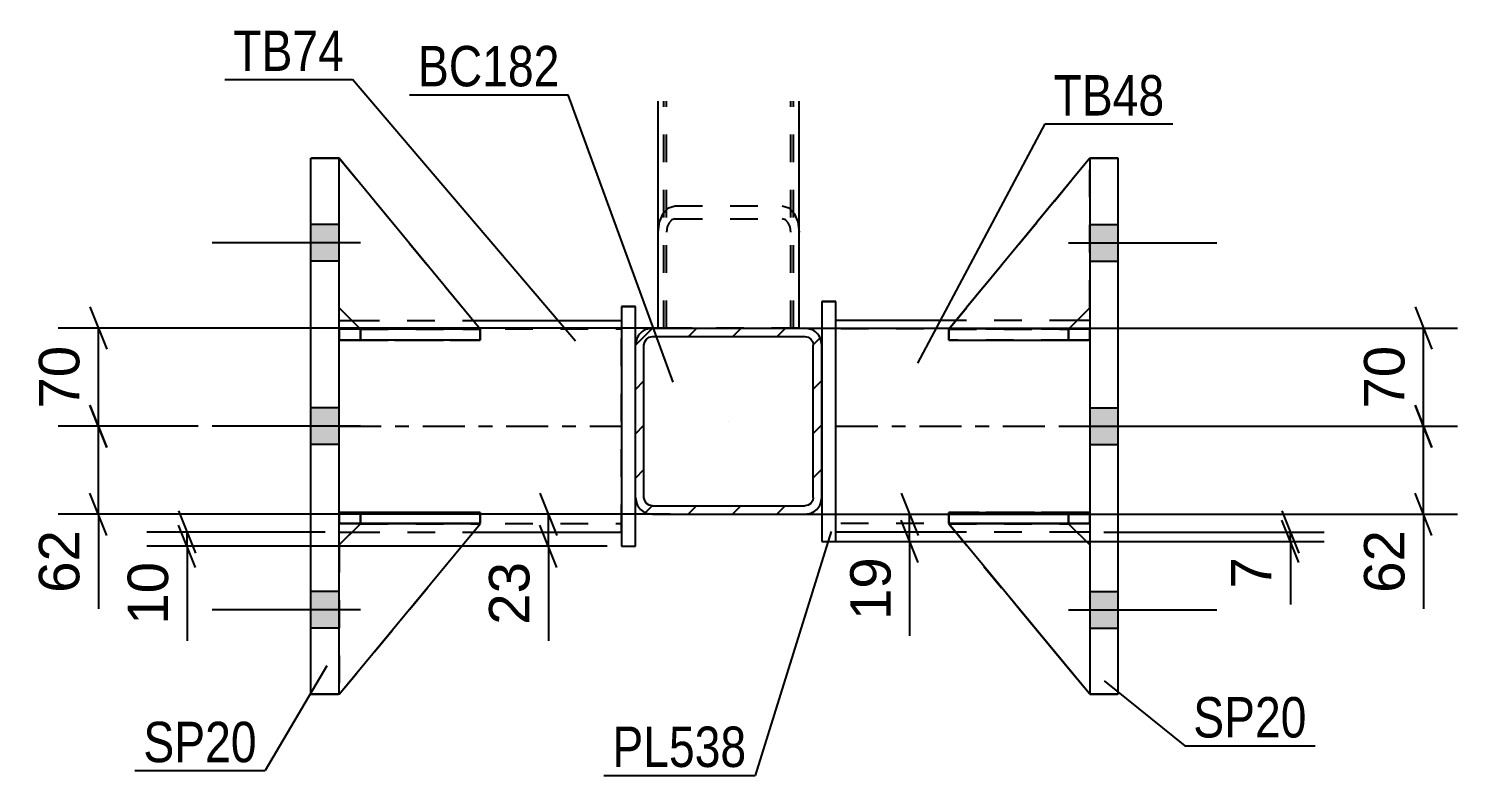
# Model space of a CAD drawing. Header units: millimetres. Extents: x 0 to 841, y 0 to 594.
# Drawn here: x 176.6 to 277.9, y 136.5 to 189.4 of the extents above; entities that cross this region are included whole.
import ezdxf

# ---------------------------------------------------------------- set-up
doc = ezdxf.new("R2010")
doc.units = ezdxf.units.MM
doc.linetypes.add('DXK_LINE_DOT2', pattern=[3.9198, 1.9599, -1.9599])
doc.linetypes.add('DXK_LINE_DOT3', pattern=[5.9187, 2.979, -0.9799, 0.9799, -0.9799])
doc.styles.add('Arial', font='ARIAL.TTF', dxfattribs={"height": 0.2})
doc.styles.add('Arial Narrow', font='ARIALN.TTF', dxfattribs={"height": 0.2})

# ---------------------------------------------------------------- blocks, each defined once
blk = doc.blocks.new('Part-814761036-2601 - 2580')
at = {"color": 2, "linetype": 'Continuous'}
for p, q in [((241.84, 154.33), (241.84, 154.33)), ((250.34, 154.33), (241.84, 154.33)), ((251.84, 142.24), (241.84, 154.33)), ((250.34, 154.33), (250.34, 154.33)), ((250.34, 154.33), (251.84, 152.83))]:
    blk.add_line(p, q, dxfattribs=at)
at = {"color": 7, "linetype": 'DXK_LINE_DOT2'}
for p, q in [((241.84, 154.33), (250.34, 154.33)), ((251.84, 142.24), (241.84, 154.33)), ((250.34, 154.33), (251.84, 152.83)), ((251.84, 152.83), (251.84, 142.24))]:
    blk.add_line(p, q, dxfattribs=at)
blk = doc.blocks.new('Part-814761036-2617 - 2580')
at = {"color": 2, "linetype": 'Continuous'}
for p, q in [((200.14, 154.33), (198.64, 152.83)), ((198.64, 142.24), (208.64, 154.33)), ((208.64, 154.33), (200.14, 154.33)), ((200.14, 154.33), (200.14, 154.33)), ((208.64, 154.33), (208.64, 154.33))]:
    blk.add_line(p, q, dxfattribs=at)
at = {"color": 7, "linetype": 'DXK_LINE_DOT2'}
for p, q in [((198.64, 152.83), (200.14, 154.33)), ((198.64, 142.24), (208.64, 154.33)), ((200.14, 154.33), (208.64, 154.33)), ((198.64, 152.83), (198.64, 142.24))]:
    blk.add_line(p, q, dxfattribs=at)
blk = doc.blocks.new('Part-814761036-2652 - 2580')
at = {"color": 2, "linetype": 'Continuous'}
for p, q in [((198.64, 168.74), (199.54, 168.74)), ((208.14, 168.74), (218.64, 168.74)), ((198.64, 153.74), (199.55, 153.74)), ((208.15, 153.74), (218.64, 153.74))]:
    blk.add_line(p, q, dxfattribs=at)
at = {"color": 7, "linetype": 'DXK_LINE_DOT2'}
for p, q in [((198.64, 153.74), (198.64, 168.74)), ((198.64, 168.14), (218.64, 168.14)), ((199.54, 168.74), (208.14, 168.74)), ((218.64, 153.74), (218.64, 168.74)), ((198.64, 154.34), (218.64, 154.34)), ((199.55, 153.74), (208.15, 153.74))]:
    blk.add_line(p, q, dxfattribs=at)
at = {"color": 7, "linetype": 'DXK_LINE_DOT3'}
blk.add_line((198.64, 161.24), (218.64, 161.24), dxfattribs=at)
blk = doc.blocks.new('Part-814761036-2588 - 2580')
at = {"color": 2, "linetype": 'Continuous'}
for p, q in [((198.64, 154.34), (198.64, 155.14)), ((208.64, 155.14), (198.64, 155.14)), ((208.64, 154.34), (208.64, 155.14)), ((208.64, 154.34), (198.64, 154.34)), ((198.64, 154.34), (198.64, 154.34))]:
    blk.add_line(p, q, dxfattribs=at)
at = {"color": 7, "linetype": 'DXK_LINE_DOT2'}
for p, q in [((200.14, 155.14), (198.64, 155.14)), ((200.14, 154.34), (200.14, 155.14)), ((208.64, 155.14), (200.14, 155.14)), ((198.64, 154.34), (200.14, 154.34)), ((200.14, 154.34), (208.64, 154.34))]:
    blk.add_line(p, q, dxfattribs=at)
blk = doc.blocks.new('Part-814761036-2602 - 2580')
at = {"color": 7, "linetype": 'DXK_LINE_DOT2'}
for p, q in [((241.84, 154.33), (250.34, 154.33)), ((251.84, 142.24), (241.84, 154.33)), ((241.84, 154.33), (241.84, 154.33)), ((250.34, 154.33), (241.84, 154.33)), ((241.84, 154.33), (251.84, 142.24)), ((250.34, 154.33), (251.84, 152.83)), ((250.34, 154.33), (250.34, 154.33)), ((251.84, 152.83), (250.34, 154.33)), ((251.84, 152.83), (251.84, 142.24))]:
    blk.add_line(p, q, dxfattribs=at)
blk = doc.blocks.new('Part-814761036-2594 - 2580')
at = {"color": 7, "linetype": 'DXK_LINE_DOT2'}
for p, q in [((241.84, 154.34), (241.84, 155.14)), ((241.84, 155.14), (250.34, 155.14)), ((251.84, 155.14), (241.84, 155.14)), ((250.34, 154.34), (250.34, 155.14)), ((250.34, 155.14), (251.84, 155.14)), ((251.84, 154.34), (251.84, 155.14)), ((251.84, 154.34), (251.84, 155.14)), ((251.84, 155.14), (251.84, 155.14)), ((250.34, 154.34), (241.84, 154.34)), ((241.84, 154.34), (251.84, 154.34)), ((251.84, 154.34), (250.34, 154.34)), ((251.84, 154.34), (251.84, 154.34))]:
    blk.add_line(p, q, dxfattribs=at)
blk = doc.blocks.new('Part-814761036-2597 - 2580')
at = {"color": 2, "linetype": 'Continuous'}
for p, q in [((251.84, 180.24), (241.84, 168.13)), ((251.84, 180.24), (251.84, 180.24)), ((251.84, 180.24), (251.84, 180.24)), ((250.35, 168.14), (251.84, 169.63)), ((243.09, 168.13), (241.84, 168.13)), ((241.84, 168.13), (241.84, 168.13))]:
    blk.add_line(p, q, dxfattribs=at)
at = {"color": 7, "linetype": 'DXK_LINE_DOT2'}
for p, q in [((251.84, 180.24), (241.84, 168.13)), ((251.84, 169.63), (251.84, 180.24)), ((250.34, 168.13), (251.84, 169.63)), ((250.34, 168.13), (241.84, 168.13)), ((250.34, 168.13), (243.09, 168.13)), ((250.34, 168.13), (250.35, 168.14)), ((250.34, 168.13), (250.34, 168.13))]:
    blk.add_line(p, q, dxfattribs=at)
blk = doc.blocks.new('Part-814761036-2598 - 2580')
at = {"color": 7, "linetype": 'DXK_LINE_DOT2'}
for p, q in [((251.84, 180.24), (241.84, 168.13)), ((241.84, 168.13), (251.84, 180.24)), ((251.84, 169.63), (251.84, 180.24)), ((250.34, 168.13), (251.84, 169.63)), ((250.34, 168.13), (251.84, 169.63)), ((241.84, 168.13), (250.34, 168.13)), ((241.84, 168.13), (241.84, 168.13)), ((250.34, 168.13), (241.84, 168.13)), ((250.34, 168.13), (250.34, 168.13))]:
    blk.add_line(p, q, dxfattribs=at)
blk = doc.blocks.new('Part-814761036-2667 - 2580')
at = {"color": 2, "linetype": 'Continuous'}
for p, q in [((232.84, 170.08), (233.84, 170.08)), ((232.84, 170.08), (232.84, 153.08)), ((233.84, 153.08), (233.84, 170.08)), ((232.84, 153.08), (233.84, 153.08))]:
    blk.add_line(p, q, dxfattribs=at)
at = {"color": 7, "linetype": 'DXK_LINE_DOT2'}
for p, q in [((233.84, 170.08), (232.84, 170.08)), ((232.84, 153.08), (233.84, 153.08))]:
    blk.add_line(p, q, dxfattribs=at)
blk = doc.blocks.new('Part-814761036-2607 - 2580')
at = {"color": 2, "linetype": 'Continuous'}
for p, q in [((242.35, 168.74), (233.84, 168.74)), ((251.84, 168.74), (250.95, 168.74)), ((242.33, 153.74), (233.84, 153.74)), ((251.84, 153.74), (250.94, 153.74))]:
    blk.add_line(p, q, dxfattribs=at)
at = {"color": 7, "linetype": 'DXK_LINE_DOT2'}
for p, q in [((233.84, 153.74), (233.84, 168.74)), ((251.84, 168.14), (233.84, 168.14)), ((250.95, 168.74), (242.35, 168.74)), ((251.84, 168.74), (251.84, 153.74)), ((251.84, 154.34), (233.84, 154.34)), ((250.94, 153.74), (242.33, 153.74))]:
    blk.add_line(p, q, dxfattribs=at)
at = {"color": 7, "linetype": 'DXK_LINE_DOT3'}
blk.add_line((233.84, 161.24), (251.84, 161.24), dxfattribs=at)
blk = doc.blocks.new('Part-814761036-2609 - 2580')
at = {"color": 7, "linetype": 'DXK_LINE_DOT2'}
for p, q in [((198.64, 168.14), (200.14, 168.14)), ((208.41, 168.14), (198.64, 168.14)), ((198.64, 168.14), (198.64, 168.14)), ((198.64, 168.14), (198.64, 167.34)), ((198.64, 168.14), (198.64, 167.34)), ((200.14, 168.14), (208.64, 168.14)), ((200.14, 168.14), (200.14, 167.34)), ((208.64, 168.14), (208.64, 167.34)), ((200.14, 167.34), (198.64, 167.34)), ((198.64, 167.34), (208.64, 167.34)), ((198.64, 167.34), (198.64, 167.34)), ((208.64, 167.34), (200.14, 167.34))]:
    blk.add_line(p, q, dxfattribs=at)
blk = doc.blocks.new('Part-814761036-2610 - 2580')
at = {"color": 7, "linetype": 'DXK_LINE_DOT2'}
for p, q in [((198.64, 155.14), (200.14, 155.14)), ((208.64, 155.14), (198.64, 155.14)), ((198.64, 155.14), (198.64, 155.14)), ((198.64, 155.14), (198.64, 154.34)), ((198.64, 155.14), (198.64, 154.34)), ((200.14, 155.14), (208.64, 155.14)), ((200.14, 155.14), (200.14, 154.34)), ((208.64, 155.14), (208.64, 154.34)), ((200.14, 154.34), (198.64, 154.34)), ((198.64, 154.34), (208.64, 154.34)), ((198.64, 154.34), (198.64, 154.34)), ((208.64, 154.34), (200.14, 154.34))]:
    blk.add_line(p, q, dxfattribs=at)
blk = doc.blocks.new('Part-814761036-2677 - 2580')
at = {"color": 2, "linetype": 'Continuous'}
for p, q in [((221.24, 168.2), (221.24, 184.29)), ((231.24, 168.2), (231.24, 184.29))]:
    blk.add_line(p, q, dxfattribs=at)
at = {"color": 7, "linetype": 'DXK_LINE_DOT2'}
for p, q in [((221.84, 168.2), (221.84, 184.29)), ((230.64, 168.2), (230.64, 184.29)), ((221.33, 175.73), (221.59, 176.33)), ((221.59, 176.33), (221.98, 176.73)), ((221.98, 176.73), (222.44, 176.87)), ((222.44, 176.87), (230.04, 176.87)), ((230.04, 176.87), (230.5, 176.73)), ((230.5, 176.73), (230.89, 176.33)), ((230.89, 176.33), (231.15, 175.73)), ((221.24, 175.01), (221.33, 175.73)), ((221.89, 175.37), (221.84, 175.01)), ((222.02, 175.67), (221.89, 175.37)), ((222.21, 175.87), (222.02, 175.67)), ((222.44, 175.94), (222.21, 175.87)), ((222.44, 175.94), (230.04, 175.94)), ((230.27, 175.87), (230.04, 175.94)), ((230.47, 175.67), (230.27, 175.87)), ((230.6, 175.37), (230.47, 175.67)), ((230.64, 175.01), (230.6, 175.37)), ((231.15, 175.73), (231.24, 175.01)), ((221.24, 168.2), (231.24, 168.2))]:
    blk.add_line(p, q, dxfattribs=at)
blk = doc.blocks.new('Part-814761036-2613 - 2580')
at = {"color": 2, "linetype": 'Continuous'}
for p, q in [((198.64, 180.24), (198.64, 180.24)), ((198.64, 180.24), (198.64, 180.24)), ((208.64, 168.13), (198.64, 180.24)), ((200.13, 168.14), (198.64, 169.63)), ((207.4, 168.13), (208.64, 168.13)), ((208.64, 168.13), (208.64, 168.13))]:
    blk.add_line(p, q, dxfattribs=at)
at = {"color": 7, "linetype": 'DXK_LINE_DOT2'}
for p, q in [((198.64, 169.63), (198.64, 180.24)), ((198.64, 180.24), (208.64, 168.13)), ((200.14, 168.13), (198.64, 169.63)), ((200.14, 168.13), (200.13, 168.14)), ((208.64, 168.13), (200.14, 168.13)), ((200.14, 168.13), (200.14, 168.13)), ((200.14, 168.13), (207.4, 168.13))]:
    blk.add_line(p, q, dxfattribs=at)
blk = doc.blocks.new('Part-814761036-2614 - 2580')
at = {"color": 7, "linetype": 'DXK_LINE_DOT2'}
for p, q in [((198.64, 169.63), (198.64, 180.24)), ((198.64, 180.24), (208.64, 168.13)), ((198.64, 180.24), (208.64, 168.13)), ((200.14, 168.13), (198.64, 169.63)), ((200.14, 168.13), (198.64, 169.63)), ((208.64, 168.13), (200.14, 168.13)), ((200.14, 168.13), (200.14, 168.13)), ((200.14, 168.13), (208.64, 168.13)), ((208.64, 168.13), (208.64, 168.13))]:
    blk.add_line(p, q, dxfattribs=at)
blk = doc.blocks.new('Part-814761036-2618 - 2580')
at = {"color": 7, "linetype": 'DXK_LINE_DOT2'}
for p, q in [((200.14, 154.33), (198.64, 152.83)), ((198.64, 142.24), (208.64, 154.33)), ((198.64, 152.83), (200.14, 154.33)), ((198.64, 142.24), (208.64, 154.33)), ((208.64, 154.33), (200.14, 154.33)), ((200.14, 154.33), (200.14, 154.33)), ((200.14, 154.33), (208.64, 154.33)), ((208.64, 154.33), (208.64, 154.33)), ((198.64, 152.83), (198.64, 142.24))]:
    blk.add_line(p, q, dxfattribs=at)
blk = doc.blocks.new('Part-814761036-2630 - 2580')
at = {"color": 2, "linetype": 'Continuous'}
for p, q in [((196.64, 180.24), (196.64, 180.24)), ((196.64, 180.24), (198.64, 180.24)), ((196.64, 142.24), (196.64, 180.24)), ((198.64, 180.24), (198.64, 180.24)), ((198.64, 142.24), (198.64, 180.24)), ((198.64, 142.24), (196.64, 142.24))]:
    blk.add_line(p, q, dxfattribs=at)
at = {"color": 7, "linetype": 'DXK_LINE_DOT2'}
for p, q in [((198.64, 180.24), (196.64, 180.24)), ((196.64, 142.24), (196.64, 142.24)), ((196.64, 142.24), (198.64, 142.24)), ((198.64, 142.24), (198.64, 142.24))]:
    blk.add_line(p, q, dxfattribs=at)
blk = doc.blocks.new('Part-814761036-2635 - 2580')
at = {"color": 2, "linetype": 'Continuous'}
for p, q in [((251.84, 180.24), (253.84, 180.24)), ((251.84, 180.24), (251.84, 180.24)), ((251.84, 180.24), (251.84, 142.24)), ((253.84, 180.24), (253.84, 180.24)), ((253.84, 142.24), (253.84, 180.24)), ((253.84, 142.24), (251.84, 142.24))]:
    blk.add_line(p, q, dxfattribs=at)
at = {"color": 7, "linetype": 'DXK_LINE_DOT2'}
for p, q in [((253.84, 180.24), (251.84, 180.24)), ((251.84, 142.24), (251.84, 142.24)), ((251.84, 142.24), (253.84, 142.24)), ((253.84, 142.24), (253.84, 142.24))]:
    blk.add_line(p, q, dxfattribs=at)
blk = doc.blocks.new('Part-814761036-2636 - 2580')
at = {"color": 2, "linetype": 'Continuous'}
for p, q in [((198.64, 167.34), (198.64, 168.14)), ((198.64, 168.14), (207.4, 168.14)), ((208.64, 168.14), (208.63, 168.14)), ((208.64, 167.34), (208.64, 168.14)), ((208.64, 167.34), (198.64, 167.34)), ((198.64, 167.34), (198.64, 167.34))]:
    blk.add_line(p, q, dxfattribs=at)
at = {"color": 7, "linetype": 'DXK_LINE_DOT2'}
for p, q in [((200.14, 168.14), (198.64, 168.14)), ((200.14, 167.34), (200.14, 168.14)), ((200.14, 168.14), (208.63, 168.14)), ((198.64, 167.34), (200.14, 167.34)), ((200.14, 167.34), (208.64, 167.34))]:
    blk.add_line(p, q, dxfattribs=at)
blk = doc.blocks.new('Part-814761036-2668 - 2580')
at = {"color": 2, "linetype": 'Continuous'}
for p, q in [((241.85, 168.14), (241.84, 168.14)), ((241.84, 168.14), (241.84, 167.34)), ((251.84, 168.14), (243.09, 168.14)), ((251.84, 168.14), (251.84, 168.14)), ((251.84, 168.14), (251.84, 167.34)), ((241.84, 167.34), (251.84, 167.34))]:
    blk.add_line(p, q, dxfattribs=at)
at = {"color": 7, "linetype": 'DXK_LINE_DOT2'}
for p, q in [((243.09, 168.14), (241.85, 168.14)), ((250.34, 168.14), (241.85, 168.14)), ((250.34, 168.14), (251.84, 168.14)), ((250.34, 168.14), (250.34, 167.34)), ((251.84, 168.14), (251.84, 168.14)), ((241.84, 167.34), (250.34, 167.34)), ((250.34, 167.34), (251.84, 167.34))]:
    blk.add_line(p, q, dxfattribs=at)
blk = doc.blocks.new('Part-814761036-2669 - 2580')
at = {"color": 2, "linetype": 'Continuous'}
for p, q in [((241.84, 155.14), (251.84, 155.14)), ((241.84, 155.14), (241.84, 154.34)), ((251.84, 155.14), (251.84, 155.14)), ((251.84, 154.34), (251.84, 155.14)), ((251.84, 154.34), (241.84, 154.34))]:
    blk.add_line(p, q, dxfattribs=at)
at = {"color": 7, "linetype": 'DXK_LINE_DOT2'}
for p, q in [((250.34, 155.14), (241.84, 155.14)), ((251.84, 155.14), (250.34, 155.14)), ((250.34, 155.14), (250.34, 154.34)), ((251.84, 155.14), (251.84, 155.14)), ((241.84, 154.34), (250.34, 154.34)), ((250.34, 154.34), (251.84, 154.34))]:
    blk.add_line(p, q, dxfattribs=at)
blk = doc.blocks.new('Part-814761036-2670 - 2580')
at = {"color": 7, "linetype": 'DXK_LINE_DOT2'}
for p, q in [((241.84, 167.34), (241.84, 168.14)), ((241.84, 168.14), (250.34, 168.14)), ((251.84, 168.14), (241.84, 168.14)), ((250.34, 167.34), (250.34, 168.14)), ((250.34, 168.14), (251.84, 168.14)), ((251.84, 167.34), (251.84, 168.14)), ((251.84, 167.34), (251.84, 168.14)), ((251.84, 168.14), (251.84, 168.14)), ((250.34, 167.34), (241.84, 167.34)), ((241.84, 167.34), (251.84, 167.34)), ((251.84, 167.34), (250.34, 167.34)), ((251.84, 167.34), (251.84, 167.34))]:
    blk.add_line(p, q, dxfattribs=at)
blk = doc.blocks.new('Part-814761036-2689 - 2580')
at = {"color": 7, "linetype": 'DXK_LINE_DOT2'}
for p, q in [((221.24, 168.2), (221.24, 184.29)), ((221.64, 168.2), (221.64, 184.29)), ((230.84, 168.2), (230.84, 184.29)), ((231.24, 168.2), (231.24, 184.29)), ((231.24, 168.2), (221.24, 168.2)), ((221.3, 168.2), (221.24, 168.2))]:
    blk.add_line(p, q, dxfattribs=at)
blk = doc.blocks.new('Part-814761036-2707 - 2580')
at = {"color": 2, "linetype": 'Continuous'}
for p, q in [((218.64, 169.74), (219.64, 169.74)), ((218.64, 169.74), (218.64, 152.74)), ((219.64, 167), (219.64, 169.74)), ((219.64, 152.74), (219.64, 156.2)), ((218.64, 152.74), (219.64, 152.74))]:
    blk.add_line(p, q, dxfattribs=at)
at = {"color": 7, "linetype": 'DXK_LINE_DOT2'}
for p, q in [((219.64, 169.74), (218.64, 169.74)), ((219.64, 156.2), (219.64, 167)), ((218.64, 152.74), (219.64, 152.74))]:
    blk.add_line(p, q, dxfattribs=at)
blk = doc.blocks.new('Bolt-814761036-2770 - 2580')
at = {"linetype": 'Continuous'}
for points in [[(198.64, 172.94), (198.64, 175.54), (196.64, 175.54), (196.64, 172.94)], [(198.64, 172.94), (198.64, 175.54), (196.64, 175.54), (196.64, 172.94)], [(198.64, 172.94), (198.64, 175.54), (196.64, 175.54), (196.64, 172.94)], [(198.64, 159.94), (198.64, 162.54), (196.64, 162.54), (196.64, 159.94)], [(198.64, 159.94), (198.64, 162.54), (196.64, 162.54), (196.64, 159.94)], [(198.64, 146.94), (198.64, 149.54), (196.64, 149.54), (196.64, 146.94)], [(198.64, 146.94), (198.64, 149.54), (196.64, 149.54), (196.64, 146.94)], [(198.64, 146.94), (198.64, 149.54), (196.64, 149.54), (196.64, 146.94)]]:
    blk.add_hatch(color=1, dxfattribs=at).paths.add_polyline_path(points)
at = {"color": 1, "linetype": 'Continuous'}
for p, q in [((198.64, 175.54), (196.64, 175.54)), ((198.64, 175.54), (196.64, 175.54)), ((198.64, 175.54), (196.64, 175.54)), ((200.14, 174.24), (189.64, 174.24)), ((200.14, 174.24), (189.64, 174.24)), ((200.14, 174.24), (189.64, 174.24)), ((198.64, 172.94), (196.64, 172.94)), ((198.64, 172.94), (196.64, 172.94)), ((198.64, 172.94), (196.64, 172.94)), ((198.64, 162.54), (196.64, 162.54)), ((198.64, 162.54), (196.64, 162.54)), ((200.14, 161.24), (189.64, 161.24)), ((200.14, 161.24), (189.64, 161.24)), ((198.64, 159.94), (196.64, 159.94)), ((198.64, 159.94), (196.64, 159.94)), ((198.64, 149.54), (196.64, 149.54)), ((198.64, 149.54), (196.64, 149.54)), ((198.64, 149.54), (196.64, 149.54)), ((200.14, 148.24), (189.64, 148.24)), ((200.14, 148.24), (189.64, 148.24)), ((200.14, 148.24), (189.64, 148.24)), ((198.64, 146.94), (196.64, 146.94)), ((198.64, 146.94), (196.64, 146.94)), ((198.64, 146.94), (196.64, 146.94))]:
    blk.add_line(p, q, dxfattribs=at)
blk = doc.blocks.new('Bolt-814761036-2783 - 2580')
at = {"linetype": 'Continuous'}
for points in [[(253.84, 172.94), (253.84, 175.54), (251.84, 175.54), (251.84, 172.94)], [(253.84, 172.94), (253.84, 175.54), (251.84, 175.54), (251.84, 172.94)], [(253.84, 172.94), (253.84, 175.54), (251.84, 175.54), (251.84, 172.94)], [(253.84, 159.94), (253.84, 162.54), (251.84, 162.54), (251.84, 159.94)], [(253.84, 159.94), (253.84, 162.54), (251.84, 162.54), (251.84, 159.94)], [(253.84, 146.94), (253.84, 149.54), (251.84, 149.54), (251.84, 146.94)], [(253.84, 146.94), (253.84, 149.54), (251.84, 149.54), (251.84, 146.94)], [(253.84, 146.94), (253.84, 149.54), (251.84, 149.54), (251.84, 146.94)]]:
    blk.add_hatch(color=1, dxfattribs=at).paths.add_polyline_path(points)
at = {"color": 1, "linetype": 'Continuous'}
for p, q in [((251.84, 175.54), (253.84, 175.54)), ((251.84, 175.54), (253.84, 175.54)), ((251.84, 175.54), (253.84, 175.54)), ((250.34, 174.24), (260.84, 174.24)), ((250.34, 174.24), (260.84, 174.24)), ((250.34, 174.24), (260.84, 174.24)), ((251.84, 172.94), (253.84, 172.94)), ((251.84, 172.94), (253.84, 172.94)), ((251.84, 172.94), (253.84, 172.94)), ((251.84, 162.54), (253.84, 162.54)), ((251.84, 162.54), (253.84, 162.54)), ((250.34, 161.24), (260.84, 161.24)), ((250.34, 161.24), (260.84, 161.24)), ((251.84, 159.94), (253.84, 159.94)), ((251.84, 159.94), (253.84, 159.94)), ((251.84, 149.54), (253.84, 149.54)), ((251.84, 149.54), (253.84, 149.54)), ((251.84, 149.54), (253.84, 149.54)), ((250.34, 148.24), (260.84, 148.24)), ((250.34, 148.24), (260.84, 148.24)), ((250.34, 148.24), (260.84, 148.24)), ((251.84, 146.94), (253.84, 146.94)), ((251.84, 146.94), (253.84, 146.94)), ((251.84, 146.94), (253.84, 146.94))]:
    blk.add_line(p, q, dxfattribs=at)
blk = doc.blocks.new('Part-814761036-2820 - 2580')
at = {"linetype": 'Continuous'}
h = blk.add_hatch(dxfattribs=at)
h.set_pattern_fill('', scale=0.7, style=0, pattern_type=0)
h.set_pattern_definition([(45, (220.8434, 168.1976), (-1.57154, 1.57154), [])])
h.paths.add_polyline_path([(231.64, 168.2), (220.84, 168.2), (220.38, 168.11), (219.99, 167.85), (219.73, 167.46), (219.64, 167), (219.64, 156.2), (219.73, 155.74), (219.99, 155.35), (220.38, 155.09), (220.84, 155), (231.64, 155), (232.1, 155.09), (232.49, 155.35), (232.75, 155.74), (232.84, 156.2), (232.84, 167), (232.75, 167.46), (232.49, 167.85), (232.1, 168.11)])
h.paths.add_polyline_path([(232.2, 167.23), (232.24, 167), (232.24, 156.2), (232.2, 155.97), (232.07, 155.77), (231.87, 155.64), (231.64, 155.6), (220.84, 155.6), (220.61, 155.64), (220.42, 155.77), (220.29, 155.97), (220.24, 156.2), (220.24, 167), (220.29, 167.23), (220.42, 167.42), (220.61, 167.55), (220.84, 167.6), (231.64, 167.6), (231.87, 167.55), (232.07, 167.42)])
at = {"color": 2, "linetype": 'Continuous'}
for p, q in [((220.84, 168.2), (220.38, 168.11)), ((220.84, 168.2), (231.64, 168.2)), ((232.1, 168.11), (231.64, 168.2)), ((219.73, 167.46), (219.64, 167)), ((220.24, 167), (220.29, 167.23)), ((220.29, 167.23), (220.42, 167.42)), ((220.42, 167.42), (220.61, 167.55)), ((220.61, 167.55), (220.84, 167.6)), ((220.84, 167.6), (231.64, 167.6)), ((231.64, 167.6), (231.87, 167.55)), ((231.87, 167.55), (232.07, 167.42)), ((232.07, 167.42), (232.2, 167.23)), ((232.2, 167.23), (232.24, 167)), ((232.84, 167), (232.75, 167.46)), ((219.64, 156.2), (219.64, 167)), ((220.24, 156.2), (220.24, 167)), ((232.24, 156.2), (232.24, 167)), ((232.84, 156.2), (232.84, 167)), ((219.64, 156.2), (219.73, 155.74)), ((220.29, 155.97), (220.24, 156.2)), ((220.42, 155.77), (220.29, 155.97)), ((232.2, 155.97), (232.07, 155.77)), ((232.24, 156.2), (232.2, 155.97)), ((232.75, 155.74), (232.84, 156.2)), ((220.38, 155.09), (220.84, 155)), ((220.61, 155.64), (220.42, 155.77)), ((220.84, 155.6), (220.61, 155.64)), ((220.84, 155.6), (231.64, 155.6)), ((220.84, 155), (231.64, 155)), ((231.87, 155.64), (231.64, 155.6)), ((231.64, 155), (232.1, 155.09)), ((232.07, 155.77), (231.87, 155.64))]:
    blk.add_line(p, q, dxfattribs=at)
at = {"color": 7, "linetype": 'DXK_LINE_DOT3'}
blk.add_line((226.24, 161.6), (226.24, 161.6), dxfattribs=at)
at = {"color": 2, "linetype": 'Continuous'}
for centre, start, end in [((220.84, 167), 112.5, 157.5), ((231.64, 167), 22.5, 67.5), ((220.84, 156.2), 202.5, 247.5), ((231.64, 156.2), 292.5, 337.5)]:
    blk.add_arc(centre, 1.2, start, end, dxfattribs=at)
blk = doc.blocks.new('StraightDimension-814761036-2907 - 2580')
at = {"color": 7, "linetype": 'Continuous'}
for p, q in [((274.89, 169.7), (276.09, 166.7)), ((230.62, 168.2), (277.89, 168.2)), ((275.49, 161.24), (275.49, 168.2)), ((276.09, 159.74), (274.89, 162.74)), ((254.84, 161.24), (277.89, 161.24))]:
    blk.add_line(p, q, dxfattribs=at)
at = {"color": 0}
blk.add_wipeout([(274.74, 167.54), (270.54, 167.54), (270.54, 161.89), (274.74, 161.89)], dxfattribs=at)
at = {"color": 3, "style": 'Arial'}
blk.add_text('70', height=2.865, rotation=90.0002, dxfattribs=at).set_placement((274.14, 162.49))
blk = doc.blocks.new('StraightDimension-814761036-2861 - 2580')
at = {"color": 7, "linetype": 'Continuous'}
for p, q in [((238.47, 156.5), (239.67, 153.5)), ((231.34, 155), (241.47, 155)), ((239.07, 153.08), (239.07, 155)), ((239.67, 151.58), (238.47, 154.58)), ((233.84, 153.08), (241.47, 153.08)), ((239.07, 153.08), (239.07, 146.38)), ((239.07, 153.08), (239.07, 146.38))]:
    blk.add_line(p, q, dxfattribs=at)
at = {"color": 0}
blk.add_wipeout([(238.32, 152.55), (234.12, 152.55), (234.12, 146.9), (238.32, 146.9)], dxfattribs=at)
at = {"color": 3, "style": 'Arial'}
blk.add_text('19', height=2.865, rotation=90.0002, dxfattribs=at).set_placement((237.72, 147.5))
blk = doc.blocks.new('StraightDimension-814761036-2872 - 2580')
at = {"color": 7, "linetype": 'Continuous'}
for p, q in [((212.87, 156.5), (214.07, 153.5)), ((221.44, 155), (210.62, 155)), ((213.47, 152.74), (213.47, 155)), ((214.07, 151.24), (212.87, 154.24)), ((217.64, 152.74), (210.62, 152.74)), ((213.47, 152.74), (213.47, 146.04)), ((213.47, 152.74), (213.47, 146.04))]:
    blk.add_line(p, q, dxfattribs=at)
at = {"color": 0}
blk.add_wipeout([(212.72, 152.21), (208.52, 152.21), (208.52, 146.57), (212.72, 146.57)], dxfattribs=at)
at = {"color": 3, "style": 'Arial'}
blk.add_text('23', height=2.865, rotation=90.0002, dxfattribs=at).set_placement((212.12, 147.17))
blk = doc.blocks.new('StraightDimension-814761036-2852 - 2580')
at = {"color": 7, "linetype": 'Continuous'}
for p, q in [((180.97, 162.74), (182.17, 159.74)), ((188.64, 161.24), (178.72, 161.24)), ((181.57, 155), (181.57, 161.24)), ((182.17, 153.5), (180.97, 156.5)), ((222.09, 155), (178.72, 155)), ((181.57, 155), (181.57, 148.3)), ((181.57, 155), (181.57, 148.3))]:
    blk.add_line(p, q, dxfattribs=at)
at = {"color": 0}
blk.add_wipeout([(180.82, 154.47), (176.62, 154.47), (176.62, 148.83), (180.82, 148.83)], dxfattribs=at)
at = {"color": 3, "style": 'Arial'}
blk.add_text('62', height=2.865, rotation=90.0002, dxfattribs=at).set_placement((180.22, 149.43))
blk = doc.blocks.new('StraightDimension-814761036-2831 - 2580')
at = {"color": 7, "linetype": 'Continuous'}
for p, q in [((187.26, 155.24), (188.46, 152.24)), ((188.46, 151.24), (187.26, 154.24)), ((197.64, 153.74), (185.01, 153.74)), ((187.86, 152.74), (187.86, 153.74)), ((217.64, 152.74), (185.01, 152.74)), ((187.86, 152.74), (187.86, 146.04)), ((187.86, 152.74), (187.86, 146.04))]:
    blk.add_line(p, q, dxfattribs=at)
at = {"color": 0}
blk.add_wipeout([(187.11, 152.21), (182.91, 152.21), (182.91, 146.57), (187.11, 146.57)], dxfattribs=at)
at = {"color": 3, "style": 'Arial'}
blk.add_text('10', height=2.865, rotation=90.0002, dxfattribs=at).set_placement((186.51, 147.17))
blk = doc.blocks.new('StraightDimension-814761036-2842 - 2580')
at = {"color": 7, "linetype": 'Continuous'}
for p, q in [((180.97, 169.7), (182.17, 166.7)), ((223.65, 168.2), (178.72, 168.2)), ((181.57, 161.24), (181.57, 168.2)), ((182.17, 159.74), (180.97, 162.74)), ((188.64, 161.24), (178.72, 161.24))]:
    blk.add_line(p, q, dxfattribs=at)
at = {"color": 0}
blk.add_wipeout([(180.82, 167.54), (176.62, 167.54), (176.62, 161.89), (180.82, 161.89)], dxfattribs=at)
at = {"color": 3, "style": 'Arial'}
blk.add_text('70', height=2.865, rotation=90.0002, dxfattribs=at).set_placement((180.22, 162.49))
blk = doc.blocks.new('StraightDimension-814761036-2883 - 2580')
at = {"color": 7, "linetype": 'Continuous'}
for p, q in [((265.46, 155.24), (266.66, 152.24)), ((266.66, 151.58), (265.46, 154.58)), ((234.84, 153.08), (268.46, 153.08)), ((252.84, 153.74), (268.46, 153.74)), ((266.06, 153.08), (266.06, 153.74)), ((266.06, 153.08), (266.06, 148.6)), ((266.06, 153.08), (266.06, 148.6))]:
    blk.add_line(p, q, dxfattribs=at)
at = {"color": 0}
blk.add_wipeout([(265.31, 152.55), (261.11, 152.55), (261.11, 149.13), (265.31, 149.13)], dxfattribs=at)
at = {"color": 3, "style": 'Arial'}
blk.add_text('7', height=2.87, rotation=90.0002, dxfattribs=at).set_placement((264.71, 149.73))
blk = doc.blocks.new('StraightDimension-814761036-2894 - 2580')
at = {"color": 7, "linetype": 'Continuous'}
for p, q in [((274.89, 162.74), (276.09, 159.74)), ((254.84, 161.24), (277.89, 161.24)), ((275.49, 155), (275.49, 161.24)), ((276.09, 153.5), (274.89, 156.5)), ((231.78, 155), (277.89, 155)), ((275.49, 155), (275.49, 148.3)), ((275.49, 155), (275.49, 148.3))]:
    blk.add_line(p, q, dxfattribs=at)
at = {"color": 0}
blk.add_wipeout([(274.74, 154.47), (270.54, 154.47), (270.54, 148.83), (274.74, 148.83)], dxfattribs=at)
at = {"color": 3, "style": 'Arial'}
blk.add_text('62', height=2.865, rotation=90.0002, dxfattribs=at).set_placement((274.14, 149.43))
blk = doc.blocks.new('Mark-814761036-2603 - 2580')
at = {"color": 30, "linetype": 'Continuous'}
for p, q in [((239.64, 165.71), (248.67, 182.67)), ((248.67, 182.67), (257.73, 182.67))]:
    blk.add_line(p, q, dxfattribs=at)
at = {"color": 0}
blk.add_wipeout([(257.13, 183.27), (257.13, 186.27), (249.27, 186.27), (249.27, 183.27)], dxfattribs=at)
blk.add_wipeout([(257.13, 183.27), (257.13, 186.27), (249.27, 186.27), (249.27, 183.27)], dxfattribs=at)
at = {"color": 3, "style": 'Arial Narrow'}
blk.add_text('TB48', height=2.863, dxfattribs=at).set_placement((249.27, 183.27))
blk = doc.blocks.new('Mark-814761036-2626 - 2580')
at = {"color": 30, "linetype": 'Continuous'}
for p in [(197.77, 144.27), (184.16, 136.83)]:
    blk.add_line(p, (193.4, 136.83), dxfattribs=at)
at = {"color": 0}
blk.add_wipeout([(192.8, 137.43), (192.8, 140.43), (184.76, 140.43), (184.76, 137.43)], dxfattribs=at)
blk.add_wipeout([(192.8, 137.43), (192.8, 140.43), (184.76, 140.43), (184.76, 137.43)], dxfattribs=at)
at = {"color": 3, "style": 'Arial Narrow'}
blk.add_text('SP20', height=2.863, dxfattribs=at).set_placement((184.76, 137.43))
blk = doc.blocks.new('Mark-814761036-2631 - 2580')
at = {"color": 30, "linetype": 'Continuous'}
for p, q in [((252.86, 143.2), (258.57, 138.58)), ((258.57, 138.58), (267.81, 138.58))]:
    blk.add_line(p, q, dxfattribs=at)
at = {"color": 0}
blk.add_wipeout([(267.21, 139.18), (267.21, 142.18), (259.17, 142.18), (259.17, 139.18)], dxfattribs=at)
blk.add_wipeout([(267.21, 139.18), (267.21, 142.18), (259.17, 142.18), (259.17, 139.18)], dxfattribs=at)
at = {"color": 3, "style": 'Arial Narrow'}
blk.add_text('SP20', height=2.863, dxfattribs=at).set_placement((259.17, 139.18))
blk = doc.blocks.new('Mark-814761036-2648 - 2580')
at = {"color": 30, "linetype": 'Continuous'}
for p in [(190.53, 185.83), (215.39, 167.28)]:
    blk.add_line(p, (199.58, 185.83), dxfattribs=at)
at = {"color": 0}
blk.add_wipeout([(198.98, 186.43), (198.98, 189.43), (191.13, 189.43), (191.13, 186.43)], dxfattribs=at)
blk.add_wipeout([(198.98, 186.43), (198.98, 189.43), (191.13, 189.43), (191.13, 186.43)], dxfattribs=at)
at = {"color": 3, "style": 'Arial Narrow'}
blk.add_text('TB74', height=2.863, dxfattribs=at).set_placement((191.13, 186.43))
blk = doc.blocks.new('Mark-814761036-2663 - 2580')
at = {"color": 30, "linetype": 'Continuous'}
for p in [(233.51, 153.78), (217.4, 136.49)]:
    blk.add_line(p, (228.11, 136.49), dxfattribs=at)
at = {"color": 0}
blk.add_wipeout([(227.51, 137.09), (227.51, 140.09), (218, 140.09), (218, 137.09)], dxfattribs=at)
blk.add_wipeout([(227.51, 137.09), (227.51, 140.09), (218, 140.09), (218, 137.09)], dxfattribs=at)
at = {"color": 3, "style": 'Arial Narrow'}
blk.add_text('PL538', height=2.863, dxfattribs=at).set_placement((218, 137.09))
blk = doc.blocks.new('Mark-814761036-2816 - 2580')
at = {"color": 30, "linetype": 'Continuous'}
for p in [(203.62, 184.74), (222.32, 164.36)]:
    blk.add_line(p, (214.86, 184.74), dxfattribs=at)
at = {"color": 0}
blk.add_wipeout([(214.26, 185.34), (214.26, 188.34), (204.22, 188.34), (204.22, 185.34)], dxfattribs=at)
blk.add_wipeout([(214.26, 185.34), (214.26, 188.34), (204.22, 188.34), (204.22, 185.34)], dxfattribs=at)
at = {"color": 3, "style": 'Arial Narrow'}
blk.add_text('BC182', height=2.863, dxfattribs=at).set_placement((204.22, 185.34))

msp = doc.modelspace()

# ---------------------------------------------------------------- block references
for name in ['Part-814761036-2677 - 2580', 'Part-814761036-2689 - 2580', 'Part-814761036-2630 - 2580', 'Part-814761036-2613 - 2580', 'Part-814761036-2614 - 2580', 'Part-814761036-2597 - 2580', 'Part-814761036-2598 - 2580', 'Part-814761036-2635 - 2580', 'Bolt-814761036-2770 - 2580', 'Bolt-814761036-2783 - 2580', 'Part-814761036-2707 - 2580', 'Part-814761036-2667 - 2580', 'Part-814761036-2652 - 2580', 'Part-814761036-2609 - 2580', 'Part-814761036-2636 - 2580', 'Part-814761036-2820 - 2580', 'Part-814761036-2607 - 2580', 'Part-814761036-2668 - 2580', 'Part-814761036-2670 - 2580', 'Part-814761036-2588 - 2580', 'Part-814761036-2610 - 2580', 'Part-814761036-2594 - 2580', 'Part-814761036-2669 - 2580', 'Part-814761036-2617 - 2580', 'Part-814761036-2618 - 2580', 'Part-814761036-2601 - 2580', 'Part-814761036-2602 - 2580']:
    msp.add_blockref(name, (0, 0))

# ---------------------------------------------------------------- next in the draw order: block references
for name in ['StraightDimension-814761036-2907 - 2580', 'StraightDimension-814761036-2872 - 2580', 'StraightDimension-814761036-2861 - 2580', 'Mark-814761036-2626 - 2580', 'Mark-814761036-2631 - 2580']:
    msp.add_blockref(name, (0, 0))

# ---------------------------------------------------------------- next in the draw order: block references
for name in ['Mark-814761036-2603 - 2580', 'StraightDimension-814761036-2852 - 2580', 'StraightDimension-814761036-2883 - 2580']:
    msp.add_blockref(name, (0, 0))

# ---------------------------------------------------------------- next in the draw order: block references
for name in ['StraightDimension-814761036-2842 - 2580', 'StraightDimension-814761036-2894 - 2580', 'StraightDimension-814761036-2831 - 2580']:
    msp.add_blockref(name, (0, 0))

# ---------------------------------------------------------------- next in the draw order: block references
for name in ['Mark-814761036-2648 - 2580', 'Mark-814761036-2663 - 2580']:
    msp.add_blockref(name, (0, 0))

# ---------------------------------------------------------------- next in the draw order: block references
msp.add_blockref('Mark-814761036-2816 - 2580', (0, 0))

doc.saveas('drawing.dxf')
